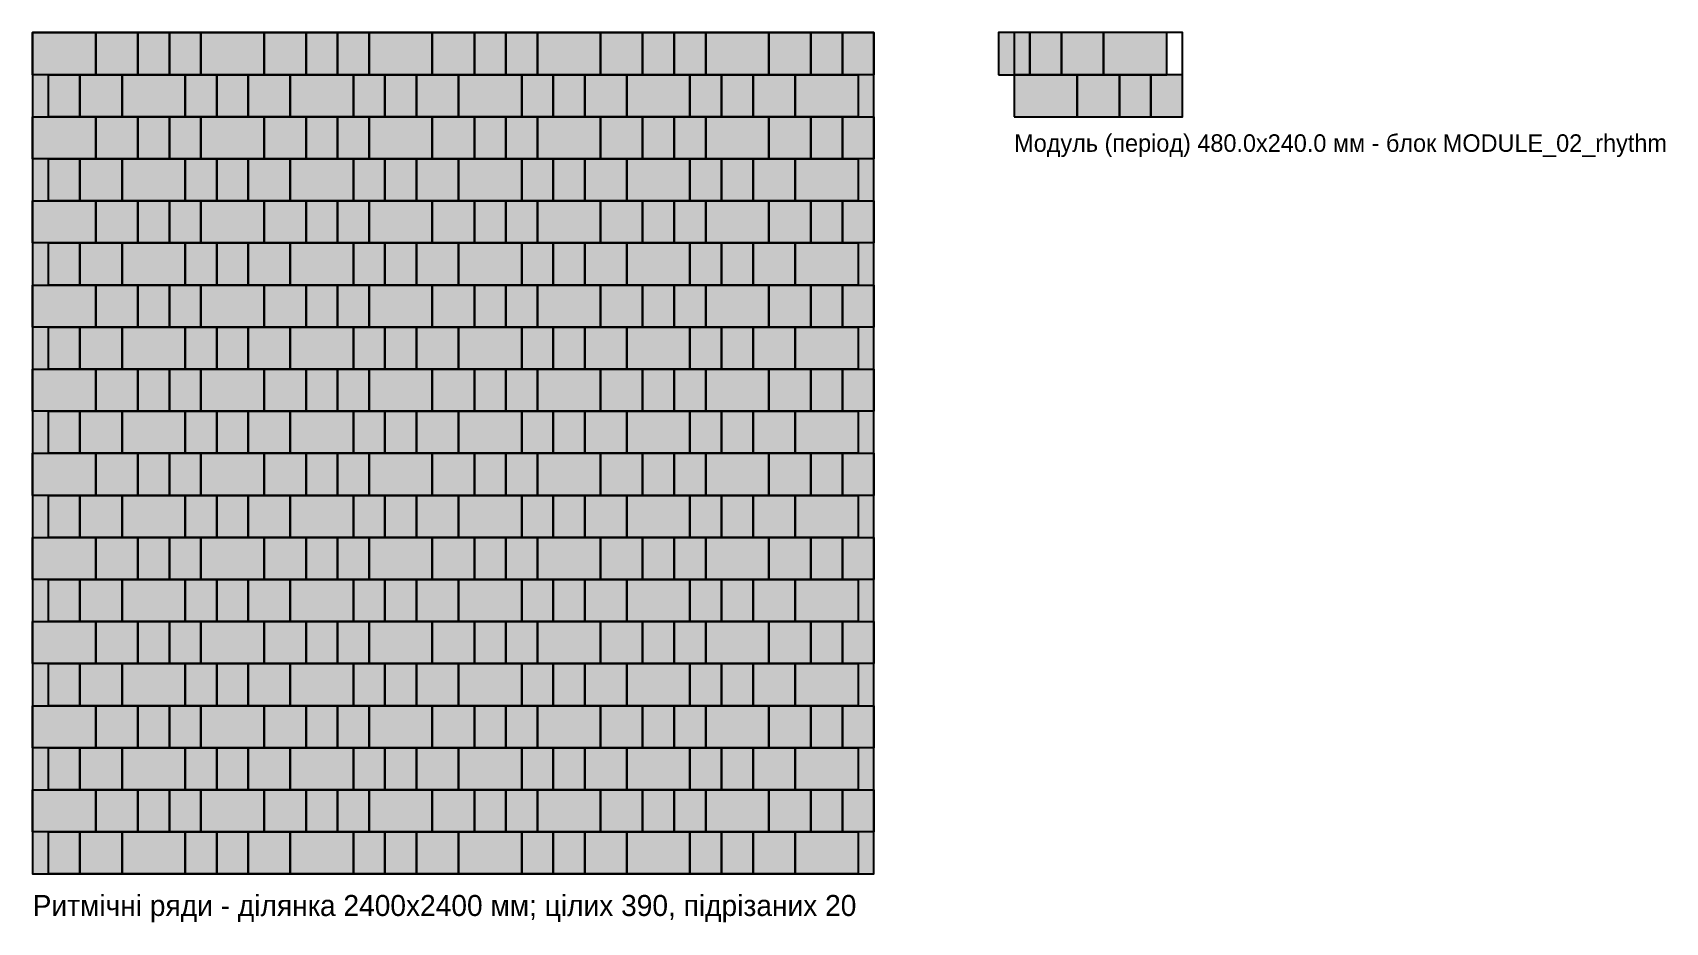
# Model space of a CAD drawing. Header units: millimetres. Extents: x 0 to 4658, y -138 to 2400.
import ezdxf

# ---------------------------------------------------------------- set-up
doc = ezdxf.new("R2010")
doc.units = ezdxf.units.MM
for name, color, linetype in [('BOUNDARY', 7, 'Continuous'), ('BRUK_120x120', 252, 'Continuous'), ('BRUK_120x120_FILL', 252, 'Continuous'), ('BRUK_180x120', 250, 'Continuous'), ('BRUK_180x120_FILL', 250, 'Continuous'), ('BRUK_90x120', 254, 'Continuous'), ('BRUK_90x120_FILL', 254, 'Continuous'), ('BRUK_CUT', 1, 'Continuous'), ('MODULE', 3, 'Continuous'), ('TEXT', 7, 'Continuous')]:
    doc.layers.add(name, color=color, linetype=linetype)

# ---------------------------------------------------------------- blocks, each defined once
blk = doc.blocks.new('MODULE_02_rhythm')
at = {"layer": 'BRUK_120x120_FILL', "true_color": 0x9b9ea2}
for points in [[(135, 120), (255, 120), (255, 240), (135, 240)], [(180, 0), (300, 0), (300, 120), (180, 120)]]:
    blk.add_hatch(color=7, dxfattribs=at).paths.add_polyline_path(points)
at = {"layer": 'BRUK_180x120_FILL', "true_color": 0x6c6f73}
for points in [[(255, 120), (435, 120), (435, 240), (255, 240)], [(0, 0), (180, 0), (180, 120), (0, 120)]]:
    blk.add_hatch(color=7, dxfattribs=at).paths.add_polyline_path(points)
at = {"layer": 'BRUK_90x120_FILL', "true_color": 0xcfd0d1}
for points in [[(-45, 120), (45, 120), (45, 240), (-45, 240)], [(45, 120), (135, 120), (135, 240), (45, 240)], [(300, 0), (390, 0), (390, 120), (300, 120)], [(390, 0), (480, 0), (480, 120), (390, 120)]]:
    blk.add_hatch(color=7, dxfattribs=at).paths.add_polyline_path(points)
at = {"layer": 'BRUK_120x120'}
for points in [[(135, 120), (255, 120), (255, 240), (135, 240)], [(180, 0), (300, 0), (300, 120), (180, 120)]]:
    blk.add_lwpolyline(points, close=True, dxfattribs=at)
at = {"layer": 'BRUK_180x120'}
for points in [[(255, 120), (435, 120), (435, 240), (255, 240)], [(0, 0), (180, 0), (180, 120), (0, 120)]]:
    blk.add_lwpolyline(points, close=True, dxfattribs=at)
at = {"layer": 'BRUK_90x120'}
for points in [[(-45, 120), (45, 120), (45, 240), (-45, 240)], [(45, 120), (135, 120), (135, 240), (45, 240)], [(300, 0), (390, 0), (390, 120), (300, 120)], [(390, 0), (480, 0), (480, 120), (390, 120)]]:
    blk.add_lwpolyline(points, close=True, dxfattribs=at)
at = {"layer": 'MODULE'}
blk.add_lwpolyline([(0, 0), (480, 0), (480, 240), (0, 240)], close=True, dxfattribs=at)

msp = doc.modelspace()

# ---------------------------------------------------------------- hatches: boundary and pattern name
at = {"layer": 'BRUK_120x120_FILL', "true_color": 0x9b9ea2}
for points in [[(180, 2400), (300, 2400), (300, 2280), (180, 2280)], [(660, 2400), (780, 2400), (780, 2280), (660, 2280)], [(1140, 2400), (1260, 2400), (1260, 2280), (1140, 2280)], [(1620, 2400), (1740, 2400), (1740, 2280), (1620, 2280)], [(2100, 2400), (2220, 2400), (2220, 2280), (2100, 2280)], [(135, 2280), (255, 2280), (255, 2160), (135, 2160)], [(615, 2280), (735, 2280), (735, 2160), (615, 2160)], [(1095, 2280), (1215, 2280), (1215, 2160), (1095, 2160)], [(1575, 2280), (1695, 2280), (1695, 2160), (1575, 2160)], [(2055, 2280), (2175, 2280), (2175, 2160), (2055, 2160)], [(180, 2160), (300, 2160), (300, 2040), (180, 2040)], [(660, 2160), (780, 2160), (780, 2040), (660, 2040)], [(1140, 2160), (1260, 2160), (1260, 2040), (1140, 2040)], [(1620, 2160), (1740, 2160), (1740, 2040), (1620, 2040)], [(2100, 2160), (2220, 2160), (2220, 2040), (2100, 2040)], [(135, 2040), (255, 2040), (255, 1920), (135, 1920)], [(615, 2040), (735, 2040), (735, 1920), (615, 1920)], [(1095, 2040), (1215, 2040), (1215, 1920), (1095, 1920)], [(1575, 2040), (1695, 2040), (1695, 1920), (1575, 1920)], [(2055, 2040), (2175, 2040), (2175, 1920), (2055, 1920)], [(180, 1920), (300, 1920), (300, 1800), (180, 1800)], [(660, 1920), (780, 1920), (780, 1800), (660, 1800)], [(1140, 1920), (1260, 1920), (1260, 1800), (1140, 1800)], [(1620, 1920), (1740, 1920), (1740, 1800), (1620, 1800)], [(2100, 1920), (2220, 1920), (2220, 1800), (2100, 1800)], [(135, 1800), (255, 1800), (255, 1680), (135, 1680)], [(615, 1800), (735, 1800), (735, 1680), (615, 1680)], [(1095, 1800), (1215, 1800), (1215, 1680), (1095, 1680)], [(1575, 1800), (1695, 1800), (1695, 1680), (1575, 1680)], [(2055, 1800), (2175, 1800), (2175, 1680), (2055, 1680)], [(180, 1680), (300, 1680), (300, 1560), (180, 1560)], [(660, 1680), (780, 1680), (780, 1560), (660, 1560)], [(1140, 1680), (1260, 1680), (1260, 1560), (1140, 1560)], [(1620, 1680), (1740, 1680), (1740, 1560), (1620, 1560)], [(2100, 1680), (2220, 1680), (2220, 1560), (2100, 1560)], [(135, 1560), (255, 1560), (255, 1440), (135, 1440)], [(615, 1560), (735, 1560), (735, 1440), (615, 1440)], [(1095, 1560), (1215, 1560), (1215, 1440), (1095, 1440)], [(1575, 1560), (1695, 1560), (1695, 1440), (1575, 1440)], [(2055, 1560), (2175, 1560), (2175, 1440), (2055, 1440)], [(180, 1440), (300, 1440), (300, 1320), (180, 1320)], [(660, 1440), (780, 1440), (780, 1320), (660, 1320)], [(1140, 1440), (1260, 1440), (1260, 1320), (1140, 1320)], [(1620, 1440), (1740, 1440), (1740, 1320), (1620, 1320)], [(2100, 1440), (2220, 1440), (2220, 1320), (2100, 1320)], [(135, 1320), (255, 1320), (255, 1200), (135, 1200)], [(615, 1320), (735, 1320), (735, 1200), (615, 1200)], [(1095, 1320), (1215, 1320), (1215, 1200), (1095, 1200)], [(1575, 1320), (1695, 1320), (1695, 1200), (1575, 1200)], [(2055, 1320), (2175, 1320), (2175, 1200), (2055, 1200)], [(180, 1200), (300, 1200), (300, 1080), (180, 1080)], [(660, 1200), (780, 1200), (780, 1080), (660, 1080)], [(1140, 1200), (1260, 1200), (1260, 1080), (1140, 1080)], [(1620, 1200), (1740, 1200), (1740, 1080), (1620, 1080)], [(2100, 1200), (2220, 1200), (2220, 1080), (2100, 1080)], [(135, 1080), (255, 1080), (255, 960), (135, 960)], [(615, 1080), (735, 1080), (735, 960), (615, 960)], [(1095, 1080), (1215, 1080), (1215, 960), (1095, 960)], [(1575, 1080), (1695, 1080), (1695, 960), (1575, 960)], [(2055, 1080), (2175, 1080), (2175, 960), (2055, 960)], [(180, 960), (300, 960), (300, 840), (180, 840)], [(660, 960), (780, 960), (780, 840), (660, 840)], [(1140, 960), (1260, 960), (1260, 840), (1140, 840)], [(1620, 960), (1740, 960), (1740, 840), (1620, 840)], [(2100, 960), (2220, 960), (2220, 840), (2100, 840)], [(135, 840), (255, 840), (255, 720), (135, 720)], [(615, 840), (735, 840), (735, 720), (615, 720)], [(1095, 840), (1215, 840), (1215, 720), (1095, 720)], [(1575, 840), (1695, 840), (1695, 720), (1575, 720)], [(2055, 840), (2175, 840), (2175, 720), (2055, 720)], [(180, 720), (300, 720), (300, 600), (180, 600)], [(660, 720), (780, 720), (780, 600), (660, 600)], [(1140, 720), (1260, 720), (1260, 600), (1140, 600)], [(1620, 720), (1740, 720), (1740, 600), (1620, 600)], [(2100, 720), (2220, 720), (2220, 600), (2100, 600)], [(135, 600), (255, 600), (255, 480), (135, 480)], [(615, 600), (735, 600), (735, 480), (615, 480)], [(1095, 600), (1215, 600), (1215, 480), (1095, 480)], [(1575, 600), (1695, 600), (1695, 480), (1575, 480)], [(2055, 600), (2175, 600), (2175, 480), (2055, 480)], [(180, 480), (300, 480), (300, 360), (180, 360)], [(660, 480), (780, 480), (780, 360), (660, 360)], [(1140, 480), (1260, 480), (1260, 360), (1140, 360)], [(1620, 480), (1740, 480), (1740, 360), (1620, 360)], [(2100, 480), (2220, 480), (2220, 360), (2100, 360)], [(135, 360), (255, 360), (255, 240), (135, 240)], [(615, 360), (735, 360), (735, 240), (615, 240)], [(1095, 360), (1215, 360), (1215, 240), (1095, 240)], [(1575, 360), (1695, 360), (1695, 240), (1575, 240)], [(2055, 360), (2175, 360), (2175, 240), (2055, 240)], [(180, 240), (300, 240), (300, 120), (180, 120)], [(660, 240), (780, 240), (780, 120), (660, 120)], [(1140, 240), (1260, 240), (1260, 120), (1140, 120)], [(1620, 240), (1740, 240), (1740, 120), (1620, 120)], [(2100, 240), (2220, 240), (2220, 120), (2100, 120)], [(135, 120), (255, 120), (255, 0), (135, 0)], [(615, 120), (735, 120), (735, 0), (615, 0)], [(1095, 120), (1215, 120), (1215, 0), (1095, 0)], [(1575, 120), (1695, 120), (1695, 0), (1575, 0)], [(2055, 120), (2175, 120), (2175, 0), (2055, 0)]]:
    msp.add_hatch(color=7, dxfattribs=at).paths.add_polyline_path(points)
at = {"layer": 'BRUK_180x120_FILL', "true_color": 0x6c6f73}
for points in [[(0, 2400), (180, 2400), (180, 2280), (0, 2280)], [(480, 2400), (660, 2400), (660, 2280), (480, 2280)], [(960, 2400), (1140, 2400), (1140, 2280), (960, 2280)], [(1440, 2400), (1620, 2400), (1620, 2280), (1440, 2280)], [(1920, 2400), (2100, 2400), (2100, 2280), (1920, 2280)], [(255, 2280), (435, 2280), (435, 2160), (255, 2160)], [(735, 2280), (915, 2280), (915, 2160), (735, 2160)], [(1215, 2280), (1395, 2280), (1395, 2160), (1215, 2160)], [(1695, 2280), (1875, 2280), (1875, 2160), (1695, 2160)], [(2175, 2280), (2355, 2280), (2355, 2160), (2175, 2160)], [(0, 2160), (180, 2160), (180, 2040), (0, 2040)], [(480, 2160), (660, 2160), (660, 2040), (480, 2040)], [(960, 2160), (1140, 2160), (1140, 2040), (960, 2040)], [(1440, 2160), (1620, 2160), (1620, 2040), (1440, 2040)], [(1920, 2160), (2100, 2160), (2100, 2040), (1920, 2040)], [(255, 2040), (435, 2040), (435, 1920), (255, 1920)], [(735, 2040), (915, 2040), (915, 1920), (735, 1920)], [(1215, 2040), (1395, 2040), (1395, 1920), (1215, 1920)], [(1695, 2040), (1875, 2040), (1875, 1920), (1695, 1920)], [(2175, 2040), (2355, 2040), (2355, 1920), (2175, 1920)], [(0, 1920), (180, 1920), (180, 1800), (0, 1800)], [(480, 1920), (660, 1920), (660, 1800), (480, 1800)], [(960, 1920), (1140, 1920), (1140, 1800), (960, 1800)], [(1440, 1920), (1620, 1920), (1620, 1800), (1440, 1800)], [(1920, 1920), (2100, 1920), (2100, 1800), (1920, 1800)], [(255, 1800), (435, 1800), (435, 1680), (255, 1680)], [(735, 1800), (915, 1800), (915, 1680), (735, 1680)], [(1215, 1800), (1395, 1800), (1395, 1680), (1215, 1680)], [(1695, 1800), (1875, 1800), (1875, 1680), (1695, 1680)], [(2175, 1800), (2355, 1800), (2355, 1680), (2175, 1680)], [(0, 1680), (180, 1680), (180, 1560), (0, 1560)], [(480, 1680), (660, 1680), (660, 1560), (480, 1560)], [(960, 1680), (1140, 1680), (1140, 1560), (960, 1560)], [(1440, 1680), (1620, 1680), (1620, 1560), (1440, 1560)], [(1920, 1680), (2100, 1680), (2100, 1560), (1920, 1560)], [(255, 1560), (435, 1560), (435, 1440), (255, 1440)], [(735, 1560), (915, 1560), (915, 1440), (735, 1440)], [(1215, 1560), (1395, 1560), (1395, 1440), (1215, 1440)], [(1695, 1560), (1875, 1560), (1875, 1440), (1695, 1440)], [(2175, 1560), (2355, 1560), (2355, 1440), (2175, 1440)], [(0, 1440), (180, 1440), (180, 1320), (0, 1320)], [(480, 1440), (660, 1440), (660, 1320), (480, 1320)], [(960, 1440), (1140, 1440), (1140, 1320), (960, 1320)], [(1440, 1440), (1620, 1440), (1620, 1320), (1440, 1320)], [(1920, 1440), (2100, 1440), (2100, 1320), (1920, 1320)], [(255, 1320), (435, 1320), (435, 1200), (255, 1200)], [(735, 1320), (915, 1320), (915, 1200), (735, 1200)], [(1215, 1320), (1395, 1320), (1395, 1200), (1215, 1200)], [(1695, 1320), (1875, 1320), (1875, 1200), (1695, 1200)], [(2175, 1320), (2355, 1320), (2355, 1200), (2175, 1200)], [(0, 1200), (180, 1200), (180, 1080), (0, 1080)], [(480, 1200), (660, 1200), (660, 1080), (480, 1080)], [(960, 1200), (1140, 1200), (1140, 1080), (960, 1080)], [(1440, 1200), (1620, 1200), (1620, 1080), (1440, 1080)], [(1920, 1200), (2100, 1200), (2100, 1080), (1920, 1080)], [(255, 1080), (435, 1080), (435, 960), (255, 960)], [(735, 1080), (915, 1080), (915, 960), (735, 960)], [(1215, 1080), (1395, 1080), (1395, 960), (1215, 960)], [(1695, 1080), (1875, 1080), (1875, 960), (1695, 960)], [(2175, 1080), (2355, 1080), (2355, 960), (2175, 960)], [(0, 960), (180, 960), (180, 840), (0, 840)], [(480, 960), (660, 960), (660, 840), (480, 840)], [(960, 960), (1140, 960), (1140, 840), (960, 840)], [(1440, 960), (1620, 960), (1620, 840), (1440, 840)], [(1920, 960), (2100, 960), (2100, 840), (1920, 840)], [(255, 840), (435, 840), (435, 720), (255, 720)], [(735, 840), (915, 840), (915, 720), (735, 720)], [(1215, 840), (1395, 840), (1395, 720), (1215, 720)], [(1695, 840), (1875, 840), (1875, 720), (1695, 720)], [(2175, 840), (2355, 840), (2355, 720), (2175, 720)], [(0, 720), (180, 720), (180, 600), (0, 600)], [(480, 720), (660, 720), (660, 600), (480, 600)], [(960, 720), (1140, 720), (1140, 600), (960, 600)], [(1440, 720), (1620, 720), (1620, 600), (1440, 600)], [(1920, 720), (2100, 720), (2100, 600), (1920, 600)], [(255, 600), (435, 600), (435, 480), (255, 480)], [(735, 600), (915, 600), (915, 480), (735, 480)], [(1215, 600), (1395, 600), (1395, 480), (1215, 480)], [(1695, 600), (1875, 600), (1875, 480), (1695, 480)], [(2175, 600), (2355, 600), (2355, 480), (2175, 480)], [(0, 480), (180, 480), (180, 360), (0, 360)], [(480, 480), (660, 480), (660, 360), (480, 360)], [(960, 480), (1140, 480), (1140, 360), (960, 360)], [(1440, 480), (1620, 480), (1620, 360), (1440, 360)], [(1920, 480), (2100, 480), (2100, 360), (1920, 360)], [(255, 360), (435, 360), (435, 240), (255, 240)], [(735, 360), (915, 360), (915, 240), (735, 240)], [(1215, 360), (1395, 360), (1395, 240), (1215, 240)], [(1695, 360), (1875, 360), (1875, 240), (1695, 240)], [(2175, 360), (2355, 360), (2355, 240), (2175, 240)], [(0, 240), (180, 240), (180, 120), (0, 120)], [(480, 240), (660, 240), (660, 120), (480, 120)], [(960, 240), (1140, 240), (1140, 120), (960, 120)], [(1440, 240), (1620, 240), (1620, 120), (1440, 120)], [(1920, 240), (2100, 240), (2100, 120), (1920, 120)], [(255, 120), (435, 120), (435, 0), (255, 0)], [(735, 120), (915, 120), (915, 0), (735, 0)], [(1215, 120), (1395, 120), (1395, 0), (1215, 0)], [(1695, 120), (1875, 120), (1875, 0), (1695, 0)], [(2175, 120), (2355, 120), (2355, 0), (2175, 0)]]:
    msp.add_hatch(color=7, dxfattribs=at).paths.add_polyline_path(points)
at = {"layer": 'BRUK_90x120_FILL', "true_color": 0xcfd0d1}
for points in [[(300, 2400), (390, 2400), (390, 2280), (300, 2280)], [(390, 2400), (480, 2400), (480, 2280), (390, 2280)], [(780, 2400), (870, 2400), (870, 2280), (780, 2280)], [(870, 2400), (960, 2400), (960, 2280), (870, 2280)], [(1260, 2400), (1350, 2400), (1350, 2280), (1260, 2280)], [(1350, 2400), (1440, 2400), (1440, 2280), (1350, 2280)], [(1740, 2400), (1830, 2400), (1830, 2280), (1740, 2280)], [(1830, 2400), (1920, 2400), (1920, 2280), (1830, 2280)], [(2220, 2400), (2310, 2400), (2310, 2280), (2220, 2280)], [(2310, 2400), (2400, 2400), (2400, 2280), (2310, 2280)], [(45, 2160), (45, 2280), (0, 2280), (0, 2160)], [(45, 2280), (135, 2280), (135, 2160), (45, 2160)], [(435, 2280), (525, 2280), (525, 2160), (435, 2160)], [(525, 2280), (615, 2280), (615, 2160), (525, 2160)], [(915, 2280), (1005, 2280), (1005, 2160), (915, 2160)], [(1005, 2280), (1095, 2280), (1095, 2160), (1005, 2160)], [(1395, 2280), (1485, 2280), (1485, 2160), (1395, 2160)], [(1485, 2280), (1575, 2280), (1575, 2160), (1485, 2160)], [(1875, 2280), (1965, 2280), (1965, 2160), (1875, 2160)], [(1965, 2280), (2055, 2280), (2055, 2160), (1965, 2160)], [(2355, 2280), (2355, 2160), (2400, 2160), (2400, 2280)], [(300, 2160), (390, 2160), (390, 2040), (300, 2040)], [(390, 2160), (480, 2160), (480, 2040), (390, 2040)], [(780, 2160), (870, 2160), (870, 2040), (780, 2040)], [(870, 2160), (960, 2160), (960, 2040), (870, 2040)], [(1260, 2160), (1350, 2160), (1350, 2040), (1260, 2040)], [(1350, 2160), (1440, 2160), (1440, 2040), (1350, 2040)], [(1740, 2160), (1830, 2160), (1830, 2040), (1740, 2040)], [(1830, 2160), (1920, 2160), (1920, 2040), (1830, 2040)], [(2220, 2160), (2310, 2160), (2310, 2040), (2220, 2040)], [(2310, 2160), (2400, 2160), (2400, 2040), (2310, 2040)], [(45, 1920), (45, 2040), (0, 2040), (0, 1920)], [(45, 2040), (135, 2040), (135, 1920), (45, 1920)], [(435, 2040), (525, 2040), (525, 1920), (435, 1920)], [(525, 2040), (615, 2040), (615, 1920), (525, 1920)], [(915, 2040), (1005, 2040), (1005, 1920), (915, 1920)], [(1005, 2040), (1095, 2040), (1095, 1920), (1005, 1920)], [(1395, 2040), (1485, 2040), (1485, 1920), (1395, 1920)], [(1485, 2040), (1575, 2040), (1575, 1920), (1485, 1920)], [(1875, 2040), (1965, 2040), (1965, 1920), (1875, 1920)], [(1965, 2040), (2055, 2040), (2055, 1920), (1965, 1920)], [(2355, 2040), (2355, 1920), (2400, 1920), (2400, 2040)], [(300, 1920), (390, 1920), (390, 1800), (300, 1800)], [(390, 1920), (480, 1920), (480, 1800), (390, 1800)], [(780, 1920), (870, 1920), (870, 1800), (780, 1800)], [(870, 1920), (960, 1920), (960, 1800), (870, 1800)], [(1260, 1920), (1350, 1920), (1350, 1800), (1260, 1800)], [(1350, 1920), (1440, 1920), (1440, 1800), (1350, 1800)], [(1740, 1920), (1830, 1920), (1830, 1800), (1740, 1800)], [(1830, 1920), (1920, 1920), (1920, 1800), (1830, 1800)], [(2220, 1920), (2310, 1920), (2310, 1800), (2220, 1800)], [(2310, 1920), (2400, 1920), (2400, 1800), (2310, 1800)], [(45, 1680), (45, 1800), (0, 1800), (0, 1680)], [(45, 1800), (135, 1800), (135, 1680), (45, 1680)], [(435, 1800), (525, 1800), (525, 1680), (435, 1680)], [(525, 1800), (615, 1800), (615, 1680), (525, 1680)], [(915, 1800), (1005, 1800), (1005, 1680), (915, 1680)], [(1005, 1800), (1095, 1800), (1095, 1680), (1005, 1680)], [(1395, 1800), (1485, 1800), (1485, 1680), (1395, 1680)], [(1485, 1800), (1575, 1800), (1575, 1680), (1485, 1680)], [(1875, 1800), (1965, 1800), (1965, 1680), (1875, 1680)], [(1965, 1800), (2055, 1800), (2055, 1680), (1965, 1680)], [(2355, 1800), (2355, 1680), (2400, 1680), (2400, 1800)], [(300, 1680), (390, 1680), (390, 1560), (300, 1560)], [(390, 1680), (480, 1680), (480, 1560), (390, 1560)], [(780, 1680), (870, 1680), (870, 1560), (780, 1560)], [(870, 1680), (960, 1680), (960, 1560), (870, 1560)], [(1260, 1680), (1350, 1680), (1350, 1560), (1260, 1560)], [(1350, 1680), (1440, 1680), (1440, 1560), (1350, 1560)], [(1740, 1680), (1830, 1680), (1830, 1560), (1740, 1560)], [(1830, 1680), (1920, 1680), (1920, 1560), (1830, 1560)], [(2220, 1680), (2310, 1680), (2310, 1560), (2220, 1560)], [(2310, 1680), (2400, 1680), (2400, 1560), (2310, 1560)], [(45, 1440), (45, 1560), (0, 1560), (0, 1440)], [(45, 1560), (135, 1560), (135, 1440), (45, 1440)], [(435, 1560), (525, 1560), (525, 1440), (435, 1440)], [(525, 1560), (615, 1560), (615, 1440), (525, 1440)], [(915, 1560), (1005, 1560), (1005, 1440), (915, 1440)], [(1005, 1560), (1095, 1560), (1095, 1440), (1005, 1440)], [(1395, 1560), (1485, 1560), (1485, 1440), (1395, 1440)], [(1485, 1560), (1575, 1560), (1575, 1440), (1485, 1440)], [(1875, 1560), (1965, 1560), (1965, 1440), (1875, 1440)], [(1965, 1560), (2055, 1560), (2055, 1440), (1965, 1440)], [(2355, 1560), (2355, 1440), (2400, 1440), (2400, 1560)], [(300, 1440), (390, 1440), (390, 1320), (300, 1320)], [(390, 1440), (480, 1440), (480, 1320), (390, 1320)], [(780, 1440), (870, 1440), (870, 1320), (780, 1320)], [(870, 1440), (960, 1440), (960, 1320), (870, 1320)], [(1260, 1440), (1350, 1440), (1350, 1320), (1260, 1320)], [(1350, 1440), (1440, 1440), (1440, 1320), (1350, 1320)], [(1740, 1440), (1830, 1440), (1830, 1320), (1740, 1320)], [(1830, 1440), (1920, 1440), (1920, 1320), (1830, 1320)], [(2220, 1440), (2310, 1440), (2310, 1320), (2220, 1320)], [(2310, 1440), (2400, 1440), (2400, 1320), (2310, 1320)], [(45, 1200), (45, 1320), (0, 1320), (0, 1200)], [(45, 1320), (135, 1320), (135, 1200), (45, 1200)], [(435, 1320), (525, 1320), (525, 1200), (435, 1200)], [(525, 1320), (615, 1320), (615, 1200), (525, 1200)], [(915, 1320), (1005, 1320), (1005, 1200), (915, 1200)], [(1005, 1320), (1095, 1320), (1095, 1200), (1005, 1200)], [(1395, 1320), (1485, 1320), (1485, 1200), (1395, 1200)], [(1485, 1320), (1575, 1320), (1575, 1200), (1485, 1200)], [(1875, 1320), (1965, 1320), (1965, 1200), (1875, 1200)], [(1965, 1320), (2055, 1320), (2055, 1200), (1965, 1200)], [(2355, 1320), (2355, 1200), (2400, 1200), (2400, 1320)], [(300, 1200), (390, 1200), (390, 1080), (300, 1080)], [(390, 1200), (480, 1200), (480, 1080), (390, 1080)], [(780, 1200), (870, 1200), (870, 1080), (780, 1080)], [(870, 1200), (960, 1200), (960, 1080), (870, 1080)], [(1260, 1200), (1350, 1200), (1350, 1080), (1260, 1080)], [(1350, 1200), (1440, 1200), (1440, 1080), (1350, 1080)], [(1740, 1200), (1830, 1200), (1830, 1080), (1740, 1080)], [(1830, 1200), (1920, 1200), (1920, 1080), (1830, 1080)], [(2220, 1200), (2310, 1200), (2310, 1080), (2220, 1080)], [(2310, 1200), (2400, 1200), (2400, 1080), (2310, 1080)], [(45, 960), (45, 1080), (0, 1080), (0, 960)], [(45, 1080), (135, 1080), (135, 960), (45, 960)], [(435, 1080), (525, 1080), (525, 960), (435, 960)], [(525, 1080), (615, 1080), (615, 960), (525, 960)], [(915, 1080), (1005, 1080), (1005, 960), (915, 960)], [(1005, 1080), (1095, 1080), (1095, 960), (1005, 960)], [(1395, 1080), (1485, 1080), (1485, 960), (1395, 960)], [(1485, 1080), (1575, 1080), (1575, 960), (1485, 960)], [(1875, 1080), (1965, 1080), (1965, 960), (1875, 960)], [(1965, 1080), (2055, 1080), (2055, 960), (1965, 960)], [(2355, 1080), (2355, 960), (2400, 960), (2400, 1080)], [(300, 960), (390, 960), (390, 840), (300, 840)], [(390, 960), (480, 960), (480, 840), (390, 840)], [(780, 960), (870, 960), (870, 840), (780, 840)], [(870, 960), (960, 960), (960, 840), (870, 840)], [(1260, 960), (1350, 960), (1350, 840), (1260, 840)], [(1350, 960), (1440, 960), (1440, 840), (1350, 840)], [(1740, 960), (1830, 960), (1830, 840), (1740, 840)], [(1830, 960), (1920, 960), (1920, 840), (1830, 840)], [(2220, 960), (2310, 960), (2310, 840), (2220, 840)], [(2310, 960), (2400, 960), (2400, 840), (2310, 840)], [(45, 720), (45, 840), (0, 840), (0, 720)], [(45, 840), (135, 840), (135, 720), (45, 720)], [(435, 840), (525, 840), (525, 720), (435, 720)], [(525, 840), (615, 840), (615, 720), (525, 720)], [(915, 840), (1005, 840), (1005, 720), (915, 720)], [(1005, 840), (1095, 840), (1095, 720), (1005, 720)], [(1395, 840), (1485, 840), (1485, 720), (1395, 720)], [(1485, 840), (1575, 840), (1575, 720), (1485, 720)], [(1875, 840), (1965, 840), (1965, 720), (1875, 720)], [(1965, 840), (2055, 840), (2055, 720), (1965, 720)], [(2355, 840), (2355, 720), (2400, 720), (2400, 840)], [(300, 720), (390, 720), (390, 600), (300, 600)], [(390, 720), (480, 720), (480, 600), (390, 600)], [(780, 720), (870, 720), (870, 600), (780, 600)], [(870, 720), (960, 720), (960, 600), (870, 600)], [(1260, 720), (1350, 720), (1350, 600), (1260, 600)], [(1350, 720), (1440, 720), (1440, 600), (1350, 600)], [(1740, 720), (1830, 720), (1830, 600), (1740, 600)], [(1830, 720), (1920, 720), (1920, 600), (1830, 600)], [(2220, 720), (2310, 720), (2310, 600), (2220, 600)], [(2310, 720), (2400, 720), (2400, 600), (2310, 600)], [(45, 480), (45, 600), (0, 600), (0, 480)], [(45, 600), (135, 600), (135, 480), (45, 480)], [(435, 600), (525, 600), (525, 480), (435, 480)], [(525, 600), (615, 600), (615, 480), (525, 480)], [(915, 600), (1005, 600), (1005, 480), (915, 480)], [(1005, 600), (1095, 600), (1095, 480), (1005, 480)], [(1395, 600), (1485, 600), (1485, 480), (1395, 480)], [(1485, 600), (1575, 600), (1575, 480), (1485, 480)], [(1875, 600), (1965, 600), (1965, 480), (1875, 480)], [(1965, 600), (2055, 600), (2055, 480), (1965, 480)], [(2355, 600), (2355, 480), (2400, 480), (2400, 600)], [(300, 480), (390, 480), (390, 360), (300, 360)], [(390, 480), (480, 480), (480, 360), (390, 360)], [(780, 480), (870, 480), (870, 360), (780, 360)], [(870, 480), (960, 480), (960, 360), (870, 360)], [(1260, 480), (1350, 480), (1350, 360), (1260, 360)], [(1350, 480), (1440, 480), (1440, 360), (1350, 360)], [(1740, 480), (1830, 480), (1830, 360), (1740, 360)], [(1830, 480), (1920, 480), (1920, 360), (1830, 360)], [(2220, 480), (2310, 480), (2310, 360), (2220, 360)], [(2310, 480), (2400, 480), (2400, 360), (2310, 360)], [(45, 240), (45, 360), (0, 360), (0, 240)], [(45, 360), (135, 360), (135, 240), (45, 240)], [(435, 360), (525, 360), (525, 240), (435, 240)], [(525, 360), (615, 360), (615, 240), (525, 240)], [(915, 360), (1005, 360), (1005, 240), (915, 240)], [(1005, 360), (1095, 360), (1095, 240), (1005, 240)], [(1395, 360), (1485, 360), (1485, 240), (1395, 240)], [(1485, 360), (1575, 360), (1575, 240), (1485, 240)], [(1875, 360), (1965, 360), (1965, 240), (1875, 240)], [(1965, 360), (2055, 360), (2055, 240), (1965, 240)], [(2355, 360), (2355, 240), (2400, 240), (2400, 360)], [(300, 240), (390, 240), (390, 120), (300, 120)], [(390, 240), (480, 240), (480, 120), (390, 120)], [(780, 240), (870, 240), (870, 120), (780, 120)], [(870, 240), (960, 240), (960, 120), (870, 120)], [(1260, 240), (1350, 240), (1350, 120), (1260, 120)], [(1350, 240), (1440, 240), (1440, 120), (1350, 120)], [(1740, 240), (1830, 240), (1830, 120), (1740, 120)], [(1830, 240), (1920, 240), (1920, 120), (1830, 120)], [(2220, 240), (2310, 240), (2310, 120), (2220, 120)], [(2310, 240), (2400, 240), (2400, 120), (2310, 120)], [(45, 120), (0, 120), (0, 0), (45, 0)], [(45, 120), (135, 120), (135, 0), (45, 0)], [(435, 120), (525, 120), (525, 0), (435, 0)], [(525, 120), (615, 120), (615, 0), (525, 0)], [(915, 120), (1005, 120), (1005, 0), (915, 0)], [(1005, 120), (1095, 120), (1095, 0), (1005, 0)], [(1395, 120), (1485, 120), (1485, 0), (1395, 0)], [(1485, 120), (1575, 120), (1575, 0), (1485, 0)], [(1875, 120), (1965, 120), (1965, 0), (1875, 0)], [(1965, 120), (2055, 120), (2055, 0), (1965, 0)], [(2355, 120), (2355, 0), (2400, 0), (2400, 120)]]:
    msp.add_hatch(color=7, dxfattribs=at).paths.add_polyline_path(points)

# ---------------------------------------------------------------- linework, layer by layer
at = {"layer": 'BOUNDARY'}
msp.add_lwpolyline([(0, 0), (2400, 0), (2400, 2400), (0, 2400)], close=True, dxfattribs=at)
at = {"layer": 'BRUK_120x120'}
for points in [[(180, 2400), (300, 2400), (300, 2280), (180, 2280)], [(660, 2400), (780, 2400), (780, 2280), (660, 2280)], [(1140, 2400), (1260, 2400), (1260, 2280), (1140, 2280)], [(1620, 2400), (1740, 2400), (1740, 2280), (1620, 2280)], [(2100, 2400), (2220, 2400), (2220, 2280), (2100, 2280)], [(135, 2280), (255, 2280), (255, 2160), (135, 2160)], [(615, 2280), (735, 2280), (735, 2160), (615, 2160)], [(1095, 2280), (1215, 2280), (1215, 2160), (1095, 2160)], [(1575, 2280), (1695, 2280), (1695, 2160), (1575, 2160)], [(2055, 2280), (2175, 2280), (2175, 2160), (2055, 2160)], [(180, 2160), (300, 2160), (300, 2040), (180, 2040)], [(660, 2160), (780, 2160), (780, 2040), (660, 2040)], [(1140, 2160), (1260, 2160), (1260, 2040), (1140, 2040)], [(1620, 2160), (1740, 2160), (1740, 2040), (1620, 2040)], [(2100, 2160), (2220, 2160), (2220, 2040), (2100, 2040)], [(135, 2040), (255, 2040), (255, 1920), (135, 1920)], [(615, 2040), (735, 2040), (735, 1920), (615, 1920)], [(1095, 2040), (1215, 2040), (1215, 1920), (1095, 1920)], [(1575, 2040), (1695, 2040), (1695, 1920), (1575, 1920)], [(2055, 2040), (2175, 2040), (2175, 1920), (2055, 1920)], [(180, 1920), (300, 1920), (300, 1800), (180, 1800)], [(660, 1920), (780, 1920), (780, 1800), (660, 1800)], [(1140, 1920), (1260, 1920), (1260, 1800), (1140, 1800)], [(1620, 1920), (1740, 1920), (1740, 1800), (1620, 1800)], [(2100, 1920), (2220, 1920), (2220, 1800), (2100, 1800)], [(135, 1800), (255, 1800), (255, 1680), (135, 1680)], [(615, 1800), (735, 1800), (735, 1680), (615, 1680)], [(1095, 1800), (1215, 1800), (1215, 1680), (1095, 1680)], [(1575, 1800), (1695, 1800), (1695, 1680), (1575, 1680)], [(2055, 1800), (2175, 1800), (2175, 1680), (2055, 1680)], [(180, 1680), (300, 1680), (300, 1560), (180, 1560)], [(660, 1680), (780, 1680), (780, 1560), (660, 1560)], [(1140, 1680), (1260, 1680), (1260, 1560), (1140, 1560)], [(1620, 1680), (1740, 1680), (1740, 1560), (1620, 1560)], [(2100, 1680), (2220, 1680), (2220, 1560), (2100, 1560)], [(135, 1560), (255, 1560), (255, 1440), (135, 1440)], [(615, 1560), (735, 1560), (735, 1440), (615, 1440)], [(1095, 1560), (1215, 1560), (1215, 1440), (1095, 1440)], [(1575, 1560), (1695, 1560), (1695, 1440), (1575, 1440)], [(2055, 1560), (2175, 1560), (2175, 1440), (2055, 1440)], [(180, 1440), (300, 1440), (300, 1320), (180, 1320)], [(660, 1440), (780, 1440), (780, 1320), (660, 1320)], [(1140, 1440), (1260, 1440), (1260, 1320), (1140, 1320)], [(1620, 1440), (1740, 1440), (1740, 1320), (1620, 1320)], [(2100, 1440), (2220, 1440), (2220, 1320), (2100, 1320)], [(135, 1320), (255, 1320), (255, 1200), (135, 1200)], [(615, 1320), (735, 1320), (735, 1200), (615, 1200)], [(1095, 1320), (1215, 1320), (1215, 1200), (1095, 1200)], [(1575, 1320), (1695, 1320), (1695, 1200), (1575, 1200)], [(2055, 1320), (2175, 1320), (2175, 1200), (2055, 1200)], [(180, 1200), (300, 1200), (300, 1080), (180, 1080)], [(660, 1200), (780, 1200), (780, 1080), (660, 1080)], [(1140, 1200), (1260, 1200), (1260, 1080), (1140, 1080)], [(1620, 1200), (1740, 1200), (1740, 1080), (1620, 1080)], [(2100, 1200), (2220, 1200), (2220, 1080), (2100, 1080)], [(135, 1080), (255, 1080), (255, 960), (135, 960)], [(615, 1080), (735, 1080), (735, 960), (615, 960)], [(1095, 1080), (1215, 1080), (1215, 960), (1095, 960)], [(1575, 1080), (1695, 1080), (1695, 960), (1575, 960)], [(2055, 1080), (2175, 1080), (2175, 960), (2055, 960)], [(180, 960), (300, 960), (300, 840), (180, 840)], [(660, 960), (780, 960), (780, 840), (660, 840)], [(1140, 960), (1260, 960), (1260, 840), (1140, 840)], [(1620, 960), (1740, 960), (1740, 840), (1620, 840)], [(2100, 960), (2220, 960), (2220, 840), (2100, 840)], [(135, 840), (255, 840), (255, 720), (135, 720)], [(615, 840), (735, 840), (735, 720), (615, 720)], [(1095, 840), (1215, 840), (1215, 720), (1095, 720)], [(1575, 840), (1695, 840), (1695, 720), (1575, 720)], [(2055, 840), (2175, 840), (2175, 720), (2055, 720)], [(180, 720), (300, 720), (300, 600), (180, 600)], [(660, 720), (780, 720), (780, 600), (660, 600)], [(1140, 720), (1260, 720), (1260, 600), (1140, 600)], [(1620, 720), (1740, 720), (1740, 600), (1620, 600)], [(2100, 720), (2220, 720), (2220, 600), (2100, 600)], [(135, 600), (255, 600), (255, 480), (135, 480)], [(615, 600), (735, 600), (735, 480), (615, 480)], [(1095, 600), (1215, 600), (1215, 480), (1095, 480)], [(1575, 600), (1695, 600), (1695, 480), (1575, 480)], [(2055, 600), (2175, 600), (2175, 480), (2055, 480)], [(180, 480), (300, 480), (300, 360), (180, 360)], [(660, 480), (780, 480), (780, 360), (660, 360)], [(1140, 480), (1260, 480), (1260, 360), (1140, 360)], [(1620, 480), (1740, 480), (1740, 360), (1620, 360)], [(2100, 480), (2220, 480), (2220, 360), (2100, 360)], [(135, 360), (255, 360), (255, 240), (135, 240)], [(615, 360), (735, 360), (735, 240), (615, 240)], [(1095, 360), (1215, 360), (1215, 240), (1095, 240)], [(1575, 360), (1695, 360), (1695, 240), (1575, 240)], [(2055, 360), (2175, 360), (2175, 240), (2055, 240)], [(180, 240), (300, 240), (300, 120), (180, 120)], [(660, 240), (780, 240), (780, 120), (660, 120)], [(1140, 240), (1260, 240), (1260, 120), (1140, 120)], [(1620, 240), (1740, 240), (1740, 120), (1620, 120)], [(2100, 240), (2220, 240), (2220, 120), (2100, 120)], [(135, 120), (255, 120), (255, 0), (135, 0)], [(615, 120), (735, 120), (735, 0), (615, 0)], [(1095, 120), (1215, 120), (1215, 0), (1095, 0)], [(1575, 120), (1695, 120), (1695, 0), (1575, 0)], [(2055, 120), (2175, 120), (2175, 0), (2055, 0)]]:
    msp.add_lwpolyline(points, close=True, dxfattribs=at)
at = {"layer": 'BRUK_180x120'}
for points in [[(0, 2400), (180, 2400), (180, 2280), (0, 2280)], [(480, 2400), (660, 2400), (660, 2280), (480, 2280)], [(960, 2400), (1140, 2400), (1140, 2280), (960, 2280)], [(1440, 2400), (1620, 2400), (1620, 2280), (1440, 2280)], [(1920, 2400), (2100, 2400), (2100, 2280), (1920, 2280)], [(255, 2280), (435, 2280), (435, 2160), (255, 2160)], [(735, 2280), (915, 2280), (915, 2160), (735, 2160)], [(1215, 2280), (1395, 2280), (1395, 2160), (1215, 2160)], [(1695, 2280), (1875, 2280), (1875, 2160), (1695, 2160)], [(2175, 2280), (2355, 2280), (2355, 2160), (2175, 2160)], [(0, 2160), (180, 2160), (180, 2040), (0, 2040)], [(480, 2160), (660, 2160), (660, 2040), (480, 2040)], [(960, 2160), (1140, 2160), (1140, 2040), (960, 2040)], [(1440, 2160), (1620, 2160), (1620, 2040), (1440, 2040)], [(1920, 2160), (2100, 2160), (2100, 2040), (1920, 2040)], [(255, 2040), (435, 2040), (435, 1920), (255, 1920)], [(735, 2040), (915, 2040), (915, 1920), (735, 1920)], [(1215, 2040), (1395, 2040), (1395, 1920), (1215, 1920)], [(1695, 2040), (1875, 2040), (1875, 1920), (1695, 1920)], [(2175, 2040), (2355, 2040), (2355, 1920), (2175, 1920)], [(0, 1920), (180, 1920), (180, 1800), (0, 1800)], [(480, 1920), (660, 1920), (660, 1800), (480, 1800)], [(960, 1920), (1140, 1920), (1140, 1800), (960, 1800)], [(1440, 1920), (1620, 1920), (1620, 1800), (1440, 1800)], [(1920, 1920), (2100, 1920), (2100, 1800), (1920, 1800)], [(255, 1800), (435, 1800), (435, 1680), (255, 1680)], [(735, 1800), (915, 1800), (915, 1680), (735, 1680)], [(1215, 1800), (1395, 1800), (1395, 1680), (1215, 1680)], [(1695, 1800), (1875, 1800), (1875, 1680), (1695, 1680)], [(2175, 1800), (2355, 1800), (2355, 1680), (2175, 1680)], [(0, 1680), (180, 1680), (180, 1560), (0, 1560)], [(480, 1680), (660, 1680), (660, 1560), (480, 1560)], [(960, 1680), (1140, 1680), (1140, 1560), (960, 1560)], [(1440, 1680), (1620, 1680), (1620, 1560), (1440, 1560)], [(1920, 1680), (2100, 1680), (2100, 1560), (1920, 1560)], [(255, 1560), (435, 1560), (435, 1440), (255, 1440)], [(735, 1560), (915, 1560), (915, 1440), (735, 1440)], [(1215, 1560), (1395, 1560), (1395, 1440), (1215, 1440)], [(1695, 1560), (1875, 1560), (1875, 1440), (1695, 1440)], [(2175, 1560), (2355, 1560), (2355, 1440), (2175, 1440)], [(0, 1440), (180, 1440), (180, 1320), (0, 1320)], [(480, 1440), (660, 1440), (660, 1320), (480, 1320)], [(960, 1440), (1140, 1440), (1140, 1320), (960, 1320)], [(1440, 1440), (1620, 1440), (1620, 1320), (1440, 1320)], [(1920, 1440), (2100, 1440), (2100, 1320), (1920, 1320)], [(255, 1320), (435, 1320), (435, 1200), (255, 1200)], [(735, 1320), (915, 1320), (915, 1200), (735, 1200)], [(1215, 1320), (1395, 1320), (1395, 1200), (1215, 1200)], [(1695, 1320), (1875, 1320), (1875, 1200), (1695, 1200)], [(2175, 1320), (2355, 1320), (2355, 1200), (2175, 1200)], [(0, 1200), (180, 1200), (180, 1080), (0, 1080)], [(480, 1200), (660, 1200), (660, 1080), (480, 1080)], [(960, 1200), (1140, 1200), (1140, 1080), (960, 1080)], [(1440, 1200), (1620, 1200), (1620, 1080), (1440, 1080)], [(1920, 1200), (2100, 1200), (2100, 1080), (1920, 1080)], [(255, 1080), (435, 1080), (435, 960), (255, 960)], [(735, 1080), (915, 1080), (915, 960), (735, 960)], [(1215, 1080), (1395, 1080), (1395, 960), (1215, 960)], [(1695, 1080), (1875, 1080), (1875, 960), (1695, 960)], [(2175, 1080), (2355, 1080), (2355, 960), (2175, 960)], [(0, 960), (180, 960), (180, 840), (0, 840)], [(480, 960), (660, 960), (660, 840), (480, 840)], [(960, 960), (1140, 960), (1140, 840), (960, 840)], [(1440, 960), (1620, 960), (1620, 840), (1440, 840)], [(1920, 960), (2100, 960), (2100, 840), (1920, 840)], [(255, 840), (435, 840), (435, 720), (255, 720)], [(735, 840), (915, 840), (915, 720), (735, 720)], [(1215, 840), (1395, 840), (1395, 720), (1215, 720)], [(1695, 840), (1875, 840), (1875, 720), (1695, 720)], [(2175, 840), (2355, 840), (2355, 720), (2175, 720)], [(0, 720), (180, 720), (180, 600), (0, 600)], [(480, 720), (660, 720), (660, 600), (480, 600)], [(960, 720), (1140, 720), (1140, 600), (960, 600)], [(1440, 720), (1620, 720), (1620, 600), (1440, 600)], [(1920, 720), (2100, 720), (2100, 600), (1920, 600)], [(255, 600), (435, 600), (435, 480), (255, 480)], [(735, 600), (915, 600), (915, 480), (735, 480)], [(1215, 600), (1395, 600), (1395, 480), (1215, 480)], [(1695, 600), (1875, 600), (1875, 480), (1695, 480)], [(2175, 600), (2355, 600), (2355, 480), (2175, 480)], [(0, 480), (180, 480), (180, 360), (0, 360)], [(480, 480), (660, 480), (660, 360), (480, 360)], [(960, 480), (1140, 480), (1140, 360), (960, 360)], [(1440, 480), (1620, 480), (1620, 360), (1440, 360)], [(1920, 480), (2100, 480), (2100, 360), (1920, 360)], [(255, 360), (435, 360), (435, 240), (255, 240)], [(735, 360), (915, 360), (915, 240), (735, 240)], [(1215, 360), (1395, 360), (1395, 240), (1215, 240)], [(1695, 360), (1875, 360), (1875, 240), (1695, 240)], [(2175, 360), (2355, 360), (2355, 240), (2175, 240)], [(0, 240), (180, 240), (180, 120), (0, 120)], [(480, 240), (660, 240), (660, 120), (480, 120)], [(960, 240), (1140, 240), (1140, 120), (960, 120)], [(1440, 240), (1620, 240), (1620, 120), (1440, 120)], [(1920, 240), (2100, 240), (2100, 120), (1920, 120)], [(255, 120), (435, 120), (435, 0), (255, 0)], [(735, 120), (915, 120), (915, 0), (735, 0)], [(1215, 120), (1395, 120), (1395, 0), (1215, 0)], [(1695, 120), (1875, 120), (1875, 0), (1695, 0)], [(2175, 120), (2355, 120), (2355, 0), (2175, 0)]]:
    msp.add_lwpolyline(points, close=True, dxfattribs=at)
at = {"layer": 'BRUK_90x120'}
for points in [[(300, 2400), (390, 2400), (390, 2280), (300, 2280)], [(390, 2400), (480, 2400), (480, 2280), (390, 2280)], [(780, 2400), (870, 2400), (870, 2280), (780, 2280)], [(870, 2400), (960, 2400), (960, 2280), (870, 2280)], [(1260, 2400), (1350, 2400), (1350, 2280), (1260, 2280)], [(1350, 2400), (1440, 2400), (1440, 2280), (1350, 2280)], [(1740, 2400), (1830, 2400), (1830, 2280), (1740, 2280)], [(1830, 2400), (1920, 2400), (1920, 2280), (1830, 2280)], [(2220, 2400), (2310, 2400), (2310, 2280), (2220, 2280)], [(2310, 2400), (2400, 2400), (2400, 2280), (2310, 2280)], [(45, 2280), (135, 2280), (135, 2160), (45, 2160)], [(435, 2280), (525, 2280), (525, 2160), (435, 2160)], [(525, 2280), (615, 2280), (615, 2160), (525, 2160)], [(915, 2280), (1005, 2280), (1005, 2160), (915, 2160)], [(1005, 2280), (1095, 2280), (1095, 2160), (1005, 2160)], [(1395, 2280), (1485, 2280), (1485, 2160), (1395, 2160)], [(1485, 2280), (1575, 2280), (1575, 2160), (1485, 2160)], [(1875, 2280), (1965, 2280), (1965, 2160), (1875, 2160)], [(1965, 2280), (2055, 2280), (2055, 2160), (1965, 2160)], [(300, 2160), (390, 2160), (390, 2040), (300, 2040)], [(390, 2160), (480, 2160), (480, 2040), (390, 2040)], [(780, 2160), (870, 2160), (870, 2040), (780, 2040)], [(870, 2160), (960, 2160), (960, 2040), (870, 2040)], [(1260, 2160), (1350, 2160), (1350, 2040), (1260, 2040)], [(1350, 2160), (1440, 2160), (1440, 2040), (1350, 2040)], [(1740, 2160), (1830, 2160), (1830, 2040), (1740, 2040)], [(1830, 2160), (1920, 2160), (1920, 2040), (1830, 2040)], [(2220, 2160), (2310, 2160), (2310, 2040), (2220, 2040)], [(2310, 2160), (2400, 2160), (2400, 2040), (2310, 2040)], [(45, 2040), (135, 2040), (135, 1920), (45, 1920)], [(435, 2040), (525, 2040), (525, 1920), (435, 1920)], [(525, 2040), (615, 2040), (615, 1920), (525, 1920)], [(915, 2040), (1005, 2040), (1005, 1920), (915, 1920)], [(1005, 2040), (1095, 2040), (1095, 1920), (1005, 1920)], [(1395, 2040), (1485, 2040), (1485, 1920), (1395, 1920)], [(1485, 2040), (1575, 2040), (1575, 1920), (1485, 1920)], [(1875, 2040), (1965, 2040), (1965, 1920), (1875, 1920)], [(1965, 2040), (2055, 2040), (2055, 1920), (1965, 1920)], [(300, 1920), (390, 1920), (390, 1800), (300, 1800)], [(390, 1920), (480, 1920), (480, 1800), (390, 1800)], [(780, 1920), (870, 1920), (870, 1800), (780, 1800)], [(870, 1920), (960, 1920), (960, 1800), (870, 1800)], [(1260, 1920), (1350, 1920), (1350, 1800), (1260, 1800)], [(1350, 1920), (1440, 1920), (1440, 1800), (1350, 1800)], [(1740, 1920), (1830, 1920), (1830, 1800), (1740, 1800)], [(1830, 1920), (1920, 1920), (1920, 1800), (1830, 1800)], [(2220, 1920), (2310, 1920), (2310, 1800), (2220, 1800)], [(2310, 1920), (2400, 1920), (2400, 1800), (2310, 1800)], [(45, 1800), (135, 1800), (135, 1680), (45, 1680)], [(435, 1800), (525, 1800), (525, 1680), (435, 1680)], [(525, 1800), (615, 1800), (615, 1680), (525, 1680)], [(915, 1800), (1005, 1800), (1005, 1680), (915, 1680)], [(1005, 1800), (1095, 1800), (1095, 1680), (1005, 1680)], [(1395, 1800), (1485, 1800), (1485, 1680), (1395, 1680)], [(1485, 1800), (1575, 1800), (1575, 1680), (1485, 1680)], [(1875, 1800), (1965, 1800), (1965, 1680), (1875, 1680)], [(1965, 1800), (2055, 1800), (2055, 1680), (1965, 1680)], [(300, 1680), (390, 1680), (390, 1560), (300, 1560)], [(390, 1680), (480, 1680), (480, 1560), (390, 1560)], [(780, 1680), (870, 1680), (870, 1560), (780, 1560)], [(870, 1680), (960, 1680), (960, 1560), (870, 1560)], [(1260, 1680), (1350, 1680), (1350, 1560), (1260, 1560)], [(1350, 1680), (1440, 1680), (1440, 1560), (1350, 1560)], [(1740, 1680), (1830, 1680), (1830, 1560), (1740, 1560)], [(1830, 1680), (1920, 1680), (1920, 1560), (1830, 1560)], [(2220, 1680), (2310, 1680), (2310, 1560), (2220, 1560)], [(2310, 1680), (2400, 1680), (2400, 1560), (2310, 1560)], [(45, 1560), (135, 1560), (135, 1440), (45, 1440)], [(435, 1560), (525, 1560), (525, 1440), (435, 1440)], [(525, 1560), (615, 1560), (615, 1440), (525, 1440)], [(915, 1560), (1005, 1560), (1005, 1440), (915, 1440)], [(1005, 1560), (1095, 1560), (1095, 1440), (1005, 1440)], [(1395, 1560), (1485, 1560), (1485, 1440), (1395, 1440)], [(1485, 1560), (1575, 1560), (1575, 1440), (1485, 1440)], [(1875, 1560), (1965, 1560), (1965, 1440), (1875, 1440)], [(1965, 1560), (2055, 1560), (2055, 1440), (1965, 1440)], [(300, 1440), (390, 1440), (390, 1320), (300, 1320)], [(390, 1440), (480, 1440), (480, 1320), (390, 1320)], [(780, 1440), (870, 1440), (870, 1320), (780, 1320)], [(870, 1440), (960, 1440), (960, 1320), (870, 1320)], [(1260, 1440), (1350, 1440), (1350, 1320), (1260, 1320)], [(1350, 1440), (1440, 1440), (1440, 1320), (1350, 1320)], [(1740, 1440), (1830, 1440), (1830, 1320), (1740, 1320)], [(1830, 1440), (1920, 1440), (1920, 1320), (1830, 1320)], [(2220, 1440), (2310, 1440), (2310, 1320), (2220, 1320)], [(2310, 1440), (2400, 1440), (2400, 1320), (2310, 1320)], [(45, 1320), (135, 1320), (135, 1200), (45, 1200)], [(435, 1320), (525, 1320), (525, 1200), (435, 1200)], [(525, 1320), (615, 1320), (615, 1200), (525, 1200)], [(915, 1320), (1005, 1320), (1005, 1200), (915, 1200)], [(1005, 1320), (1095, 1320), (1095, 1200), (1005, 1200)], [(1395, 1320), (1485, 1320), (1485, 1200), (1395, 1200)], [(1485, 1320), (1575, 1320), (1575, 1200), (1485, 1200)], [(1875, 1320), (1965, 1320), (1965, 1200), (1875, 1200)], [(1965, 1320), (2055, 1320), (2055, 1200), (1965, 1200)], [(300, 1200), (390, 1200), (390, 1080), (300, 1080)], [(390, 1200), (480, 1200), (480, 1080), (390, 1080)], [(780, 1200), (870, 1200), (870, 1080), (780, 1080)], [(870, 1200), (960, 1200), (960, 1080), (870, 1080)], [(1260, 1200), (1350, 1200), (1350, 1080), (1260, 1080)], [(1350, 1200), (1440, 1200), (1440, 1080), (1350, 1080)], [(1740, 1200), (1830, 1200), (1830, 1080), (1740, 1080)], [(1830, 1200), (1920, 1200), (1920, 1080), (1830, 1080)], [(2220, 1200), (2310, 1200), (2310, 1080), (2220, 1080)], [(2310, 1200), (2400, 1200), (2400, 1080), (2310, 1080)], [(45, 1080), (135, 1080), (135, 960), (45, 960)], [(435, 1080), (525, 1080), (525, 960), (435, 960)], [(525, 1080), (615, 1080), (615, 960), (525, 960)], [(915, 1080), (1005, 1080), (1005, 960), (915, 960)], [(1005, 1080), (1095, 1080), (1095, 960), (1005, 960)], [(1395, 1080), (1485, 1080), (1485, 960), (1395, 960)], [(1485, 1080), (1575, 1080), (1575, 960), (1485, 960)], [(1875, 1080), (1965, 1080), (1965, 960), (1875, 960)], [(1965, 1080), (2055, 1080), (2055, 960), (1965, 960)], [(300, 960), (390, 960), (390, 840), (300, 840)], [(390, 960), (480, 960), (480, 840), (390, 840)], [(780, 960), (870, 960), (870, 840), (780, 840)], [(870, 960), (960, 960), (960, 840), (870, 840)], [(1260, 960), (1350, 960), (1350, 840), (1260, 840)], [(1350, 960), (1440, 960), (1440, 840), (1350, 840)], [(1740, 960), (1830, 960), (1830, 840), (1740, 840)], [(1830, 960), (1920, 960), (1920, 840), (1830, 840)], [(2220, 960), (2310, 960), (2310, 840), (2220, 840)], [(2310, 960), (2400, 960), (2400, 840), (2310, 840)], [(45, 840), (135, 840), (135, 720), (45, 720)], [(435, 840), (525, 840), (525, 720), (435, 720)], [(525, 840), (615, 840), (615, 720), (525, 720)], [(915, 840), (1005, 840), (1005, 720), (915, 720)], [(1005, 840), (1095, 840), (1095, 720), (1005, 720)], [(1395, 840), (1485, 840), (1485, 720), (1395, 720)], [(1485, 840), (1575, 840), (1575, 720), (1485, 720)], [(1875, 840), (1965, 840), (1965, 720), (1875, 720)], [(1965, 840), (2055, 840), (2055, 720), (1965, 720)], [(300, 720), (390, 720), (390, 600), (300, 600)], [(390, 720), (480, 720), (480, 600), (390, 600)], [(780, 720), (870, 720), (870, 600), (780, 600)], [(870, 720), (960, 720), (960, 600), (870, 600)], [(1260, 720), (1350, 720), (1350, 600), (1260, 600)], [(1350, 720), (1440, 720), (1440, 600), (1350, 600)], [(1740, 720), (1830, 720), (1830, 600), (1740, 600)], [(1830, 720), (1920, 720), (1920, 600), (1830, 600)], [(2220, 720), (2310, 720), (2310, 600), (2220, 600)], [(2310, 720), (2400, 720), (2400, 600), (2310, 600)], [(45, 600), (135, 600), (135, 480), (45, 480)], [(435, 600), (525, 600), (525, 480), (435, 480)], [(525, 600), (615, 600), (615, 480), (525, 480)], [(915, 600), (1005, 600), (1005, 480), (915, 480)], [(1005, 600), (1095, 600), (1095, 480), (1005, 480)], [(1395, 600), (1485, 600), (1485, 480), (1395, 480)], [(1485, 600), (1575, 600), (1575, 480), (1485, 480)], [(1875, 600), (1965, 600), (1965, 480), (1875, 480)], [(1965, 600), (2055, 600), (2055, 480), (1965, 480)], [(300, 480), (390, 480), (390, 360), (300, 360)], [(390, 480), (480, 480), (480, 360), (390, 360)], [(780, 480), (870, 480), (870, 360), (780, 360)], [(870, 480), (960, 480), (960, 360), (870, 360)], [(1260, 480), (1350, 480), (1350, 360), (1260, 360)], [(1350, 480), (1440, 480), (1440, 360), (1350, 360)], [(1740, 480), (1830, 480), (1830, 360), (1740, 360)], [(1830, 480), (1920, 480), (1920, 360), (1830, 360)], [(2220, 480), (2310, 480), (2310, 360), (2220, 360)], [(2310, 480), (2400, 480), (2400, 360), (2310, 360)], [(45, 360), (135, 360), (135, 240), (45, 240)], [(435, 360), (525, 360), (525, 240), (435, 240)], [(525, 360), (615, 360), (615, 240), (525, 240)], [(915, 360), (1005, 360), (1005, 240), (915, 240)], [(1005, 360), (1095, 360), (1095, 240), (1005, 240)], [(1395, 360), (1485, 360), (1485, 240), (1395, 240)], [(1485, 360), (1575, 360), (1575, 240), (1485, 240)], [(1875, 360), (1965, 360), (1965, 240), (1875, 240)], [(1965, 360), (2055, 360), (2055, 240), (1965, 240)], [(300, 240), (390, 240), (390, 120), (300, 120)], [(390, 240), (480, 240), (480, 120), (390, 120)], [(780, 240), (870, 240), (870, 120), (780, 120)], [(870, 240), (960, 240), (960, 120), (870, 120)], [(1260, 240), (1350, 240), (1350, 120), (1260, 120)], [(1350, 240), (1440, 240), (1440, 120), (1350, 120)], [(1740, 240), (1830, 240), (1830, 120), (1740, 120)], [(1830, 240), (1920, 240), (1920, 120), (1830, 120)], [(2220, 240), (2310, 240), (2310, 120), (2220, 120)], [(2310, 240), (2400, 240), (2400, 120), (2310, 120)], [(45, 120), (135, 120), (135, 0), (45, 0)], [(435, 120), (525, 120), (525, 0), (435, 0)], [(525, 120), (615, 120), (615, 0), (525, 0)], [(915, 120), (1005, 120), (1005, 0), (915, 0)], [(1005, 120), (1095, 120), (1095, 0), (1005, 0)], [(1395, 120), (1485, 120), (1485, 0), (1395, 0)], [(1485, 120), (1575, 120), (1575, 0), (1485, 0)], [(1875, 120), (1965, 120), (1965, 0), (1875, 0)], [(1965, 120), (2055, 120), (2055, 0), (1965, 0)]]:
    msp.add_lwpolyline(points, close=True, dxfattribs=at)
at = {"layer": 'BRUK_CUT'}
for points in [[(45, 2160), (45, 2280), (0, 2280), (0, 2160)], [(2355, 2280), (2355, 2160), (2400, 2160), (2400, 2280)], [(45, 1920), (45, 2040), (0, 2040), (0, 1920)], [(2355, 2040), (2355, 1920), (2400, 1920), (2400, 2040)], [(45, 1680), (45, 1800), (0, 1800), (0, 1680)], [(2355, 1800), (2355, 1680), (2400, 1680), (2400, 1800)], [(45, 1440), (45, 1560), (0, 1560), (0, 1440)], [(2355, 1560), (2355, 1440), (2400, 1440), (2400, 1560)], [(45, 1200), (45, 1320), (0, 1320), (0, 1200)], [(2355, 1320), (2355, 1200), (2400, 1200), (2400, 1320)], [(45, 960), (45, 1080), (0, 1080), (0, 960)], [(2355, 1080), (2355, 960), (2400, 960), (2400, 1080)], [(45, 720), (45, 840), (0, 840), (0, 720)], [(2355, 840), (2355, 720), (2400, 720), (2400, 840)], [(45, 480), (45, 600), (0, 600), (0, 480)], [(2355, 600), (2355, 480), (2400, 480), (2400, 600)], [(45, 240), (45, 360), (0, 360), (0, 240)], [(2355, 360), (2355, 240), (2400, 240), (2400, 360)], [(45, 120), (0, 120), (0, 0), (45, 0)], [(2355, 120), (2355, 0), (2400, 0), (2400, 120)]]:
    msp.add_lwpolyline(points, close=True, dxfattribs=at)

# ---------------------------------------------------------------- block references
msp.add_blockref('MODULE_02_rhythm', (2800, 2160))

# ---------------------------------------------------------------- texts
at = {"layer": 'TEXT'}
for s, height, p in [('Модуль (період) 480.0x240.0 мм - блок MODULE_02_rhythm', 50, (2800, 2060)), ('Ритмічні ряди - ділянка 2400x2400 мм; цілих 390, підрізаних 20', 60, (0, -120))]:
    msp.add_text(s, height=height, dxfattribs=at).set_placement(p)

doc.saveas('drawing.dxf')
